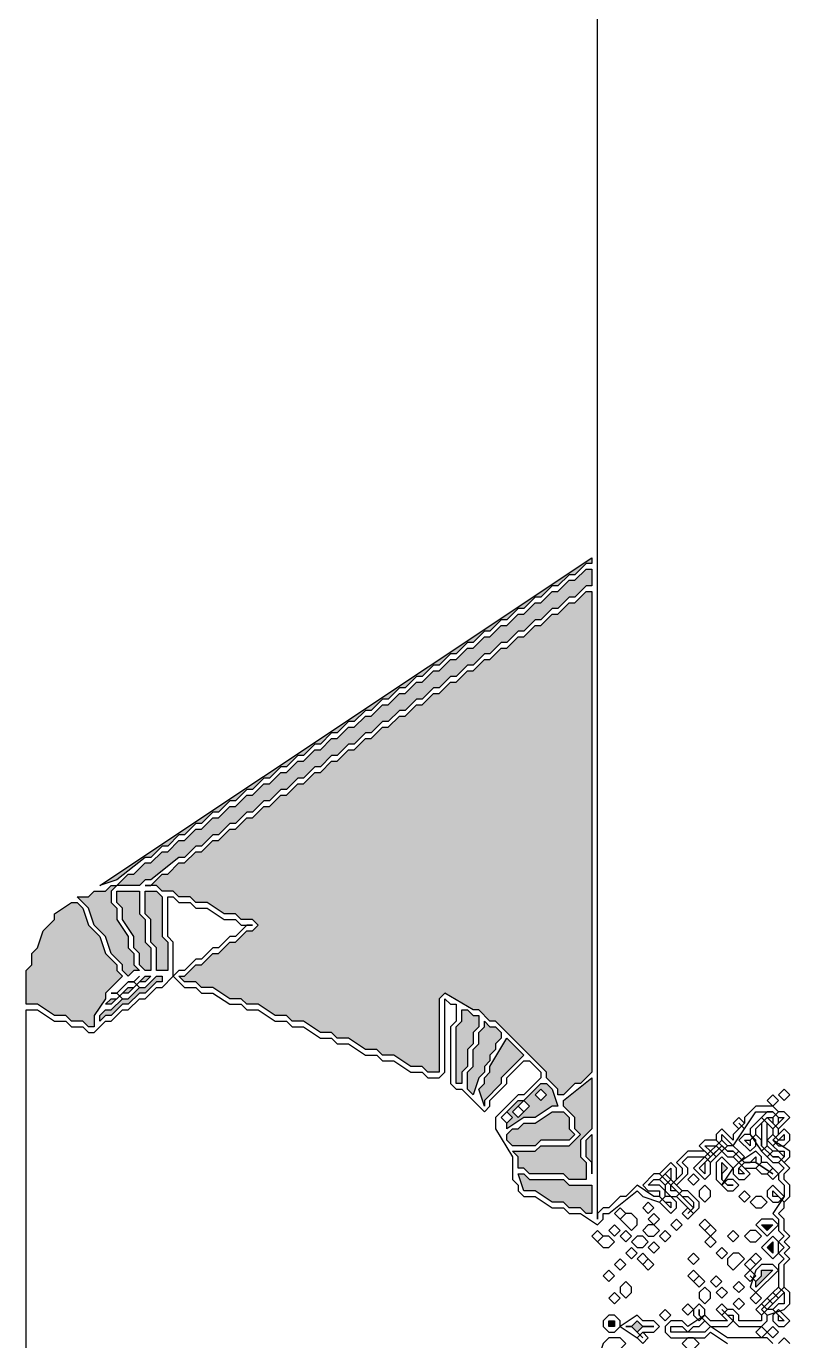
# Model space of a CAD drawing. Header units: millimetres. Extents: x 5 to 252589, y 5 to 415.
# Drawn here: x 12408.33 to 12419.58, y 128.12 to 147.5 of the extents above; entities that cross this region are included whole.
import ezdxf

# ---------------------------------------------------------------- set-up
doc = ezdxf.new("R2010")
doc.units = ezdxf.units.MM
doc.layers.add('HATCH', color=8, linetype='Continuous', lineweight=9)
doc.layers.add('OUTLINE', color=7, linetype='Continuous', lineweight=25)

msp = doc.modelspace()

# ---------------------------------------------------------------- hatches: boundary and pattern name
at = {"layer": 'HATCH', "true_color": 0x468d97}
for points in [[(12409.75, 133.58333), (12409.75, 133.66667), (12409.58333, 133.83333), (12409.5, 134.08333), (12409.33333, 134.25), (12409.25, 134.5), (12409.08333, 134.66667), (12409.25, 134.66667), (12409.33333, 134.75), (12409.5, 134.75), (12409.58333, 134.83333), (12409.66667, 134.83333), (12409.83333, 135), (12409.91667, 135), (12410.08333, 135.16667), (12410.16667, 135.16667), (12410.33333, 135.33333), (12410.41667, 135.33333), (12410.58333, 135.5), (12410.66667, 135.5), (12410.83333, 135.66667), (12410.91667, 135.66667), (12411.08333, 135.83333), (12411.16667, 135.83333), (12411.33333, 136), (12411.41667, 136), (12411.58333, 136.16667), (12411.66667, 136.16667), (12411.83333, 136.33333), (12411.91667, 136.33333), (12412.08333, 136.5), (12412.16667, 136.5), (12412.33333, 136.66667), (12412.41667, 136.66667), (12412.58333, 136.83333), (12412.66667, 136.83333), (12412.83333, 137), (12412.91667, 137), (12413.08333, 137.16667), (12413.16667, 137.16667), (12413.33333, 137.33333), (12413.41667, 137.33333), (12413.58333, 137.5), (12413.66667, 137.5), (12413.83333, 137.66667), (12413.91667, 137.66667), (12414.08333, 137.83333), (12414.16667, 137.83333), (12414.33333, 138), (12414.41667, 138), (12414.58333, 138.16667), (12414.66667, 138.16667), (12414.83333, 138.33333), (12414.91667, 138.33333), (12415.08333, 138.5), (12415.16667, 138.5), (12415.33333, 138.66667), (12415.41667, 138.66667), (12415.58333, 138.83333), (12415.66667, 138.83333), (12415.83333, 139), (12415.91667, 139), (12416.08333, 139.16667), (12416.16667, 139.16667), (12416.33333, 139.33333), (12416.41667, 139.33333), (12416.58333, 139.5), (12416.66667, 139.5), (12416.66667, 139.25), (12416.58333, 139.25), (12416.41667, 139.08333), (12416.33333, 139.08333), (12416.16667, 138.91667), (12416.08333, 138.91667), (12415.91667, 138.75), (12415.83333, 138.75), (12415.66667, 138.58333), (12415.58333, 138.58333), (12415.41667, 138.41667), (12415.33333, 138.41667), (12415.16667, 138.25), (12415.08333, 138.25), (12414.91667, 138.08333), (12414.83333, 138.08333), (12414.66667, 137.91667), (12414.58333, 137.91667), (12414.41667, 137.75), (12414.33333, 137.75), (12414.16667, 137.58333), (12414.08333, 137.58333), (12413.91667, 137.41667), (12413.83333, 137.41667), (12413.66667, 137.25), (12413.58333, 137.25), (12413.41667, 137.08333), (12413.33333, 137.08333), (12413.16667, 136.91667), (12413.08333, 136.91667), (12412.91667, 136.75), (12412.83333, 136.75), (12412.66667, 136.58333), (12412.58333, 136.58333), (12412.41667, 136.41667), (12412.33333, 136.41667), (12412.16667, 136.25), (12412.08333, 136.25), (12411.91667, 136.08333), (12411.83333, 136.08333), (12411.66667, 135.91667), (12411.58333, 135.91667), (12411.41667, 135.75), (12411.33333, 135.75), (12411.16667, 135.58333), (12411.08333, 135.58333), (12410.91667, 135.41667), (12410.83333, 135.41667), (12410.66667, 135.25), (12410.58333, 135.25), (12410.16667, 134.91667), (12410.08333, 134.91667), (12410, 134.83333), (12409.66667, 134.83333), (12409.58333, 134.75), (12409.58333, 134.58333), (12409.66667, 134.5), (12409.66667, 134.33333), (12409.83333, 134.08333), (12409.83333, 133.91667), (12409.91667, 133.83333), (12409.91667, 133.66667), (12410, 133.58333), (12409.91667, 133.58333), (12409.83333, 133.5)], [(12415.58333, 130.66667), (12415.58333, 130.83333), (12415.5, 130.91667), (12415.83333, 130.91667), (12415.91667, 131), (12416.33333, 131), (12416.5, 131.16667), (12416.41667, 131.25), (12416.41667, 131.41667), (12416.25, 131.58333), (12416.25, 131.66667), (12416.66667, 132), (12416.66667, 131.25), (12416.5, 131.08333), (12416.5, 130.83333), (12416.58333, 130.75), (12416.58333, 130.5), (12416.33333, 130.5), (12416.25, 130.58333), (12415.75, 130.58333), (12415.66667, 130.66667)]]:
    msp.add_hatch(color=145, dxfattribs=at).paths.add_polyline_path(points)
at = {"layer": 'HATCH', "true_color": 0x468993}
for points in [[(12409.41667, 134.83333), (12416.66667, 139.66667), (12416.66667, 139.58333), (12416.58333, 139.58333), (12416.41667, 139.41667), (12416.33333, 139.41667), (12416.16667, 139.25), (12416.08333, 139.25), (12415.91667, 139.08333), (12415.83333, 139.08333), (12415.66667, 138.91667), (12415.58333, 138.91667), (12415.41667, 138.75), (12415.33333, 138.75), (12415.16667, 138.58333), (12415.08333, 138.58333), (12414.91667, 138.41667), (12414.83333, 138.41667), (12414.66667, 138.25), (12414.58333, 138.25), (12414.41667, 138.08333), (12414.33333, 138.08333), (12414.16667, 137.91667), (12414.08333, 137.91667), (12413.91667, 137.75), (12413.83333, 137.75), (12413.66667, 137.58333), (12413.58333, 137.58333), (12413.41667, 137.41667), (12413.33333, 137.41667), (12413.16667, 137.25), (12413.08333, 137.25), (12412.91667, 137.08333), (12412.83333, 137.08333), (12412.66667, 136.91667), (12412.58333, 136.91667), (12412.41667, 136.75), (12412.33333, 136.75), (12412.16667, 136.58333), (12412.08333, 136.58333), (12411.91667, 136.41667), (12411.83333, 136.41667), (12411.66667, 136.25), (12411.58333, 136.25), (12411.41667, 136.08333), (12411.33333, 136.08333), (12411.16667, 135.91667), (12411.08333, 135.91667), (12410.91667, 135.75), (12410.83333, 135.75), (12410.66667, 135.58333), (12410.58333, 135.58333), (12410.41667, 135.41667), (12410.33333, 135.41667), (12410.16667, 135.25), (12410.08333, 135.25), (12409.66667, 134.91667)], [(12410.16667, 133.58333), (12410.08333, 133.58333), (12410, 133.66667), (12410, 133.83333), (12409.91667, 133.91667), (12409.91667, 134.08333), (12409.75, 134.33333), (12409.75, 134.5), (12409.66667, 134.58333), (12409.66667, 134.75), (12410, 134.75), (12410, 134.41667), (12410.08333, 134.33333), (12410.08333, 134), (12410.16667, 133.91667)], [(12415.41667, 131.08333), (12415.41667, 131.16667), (12415.5, 131.25), (12415.58333, 131.25), (12415.66667, 131.33333), (12415.83333, 131.33333), (12416.08333, 131.5), (12416.25, 131.5), (12416.33333, 131.41667), (12416.33333, 131.25), (12416.41667, 131.16667), (12416.33333, 131.08333), (12415.91667, 131.08333), (12415.83333, 131), (12415.5, 131)], [(12416.66667, 130.58333), (12416.66667, 130.75), (12416.58333, 130.83333), (12416.58333, 131.08333), (12416.66667, 131.16667)]]:
    msp.add_hatch(color=145, dxfattribs=at).paths.add_polyline_path(points)
at = {"layer": 'HATCH', "true_color": 0x46909b}
for points in [[(12410.58333, 133.5), (12410.66667, 133.5), (12410.83333, 133.66667), (12410.91667, 133.66667), (12411.08333, 133.83333), (12411.16667, 133.83333), (12411.33333, 134), (12411.41667, 134), (12411.58333, 134.16667), (12411.66667, 134.16667), (12411.75, 134.25), (12411.66667, 134.33333), (12411.5, 134.33333), (12411.41667, 134.41667), (12411.25, 134.41667), (12411, 134.58333), (12410.83333, 134.58333), (12410.75, 134.66667), (12410.58333, 134.66667), (12410.5, 134.75), (12410.33333, 134.75), (12410.25, 134.83333), (12410.08333, 134.83333), (12410.16667, 134.83333), (12410.33333, 135), (12410.41667, 135), (12410.58333, 135.16667), (12410.66667, 135.16667), (12410.83333, 135.33333), (12410.91667, 135.33333), (12411.08333, 135.5), (12411.16667, 135.5), (12411.33333, 135.66667), (12411.41667, 135.66667), (12411.58333, 135.83333), (12411.66667, 135.83333), (12411.83333, 136), (12411.91667, 136), (12412.08333, 136.16667), (12412.16667, 136.16667), (12412.33333, 136.33333), (12412.41667, 136.33333), (12412.58333, 136.5), (12412.66667, 136.5), (12412.83333, 136.66667), (12412.91667, 136.66667), (12413.08333, 136.83333), (12413.16667, 136.83333), (12413.33333, 137), (12413.41667, 137), (12413.58333, 137.16667), (12413.66667, 137.16667), (12413.83333, 137.33333), (12413.91667, 137.33333), (12414.08333, 137.5), (12414.16667, 137.5), (12414.33333, 137.66667), (12414.41667, 137.66667), (12414.58333, 137.83333), (12414.66667, 137.83333), (12414.83333, 138), (12414.91667, 138), (12415.08333, 138.16667), (12415.16667, 138.16667), (12415.33333, 138.33333), (12415.41667, 138.33333), (12415.58333, 138.5), (12415.66667, 138.5), (12415.83333, 138.66667), (12415.91667, 138.66667), (12416.08333, 138.83333), (12416.16667, 138.83333), (12416.33333, 139), (12416.41667, 139), (12416.58333, 139.16667), (12416.66667, 139.16667), (12416.66667, 132.08333), (12416.5, 131.91667), (12416.41667, 131.91667), (12416.25, 131.75), (12416.16667, 131.75), (12416.16667, 131.83333), (12416, 132), (12416, 132.08333), (12415.25, 132.83333), (12415.16667, 132.83333), (12415, 133), (12414.91667, 133), (12414.5, 133.25), (12414.41667, 133.16667), (12414.41667, 132.08333), (12414.25, 132.08333), (12414.16667, 132.16667), (12414, 132.16667), (12413.75, 132.33333), (12413.58333, 132.33333), (12413.5, 132.41667), (12413.33333, 132.41667), (12413.08333, 132.58333), (12412.91667, 132.58333), (12412.83333, 132.66667), (12412.66667, 132.66667), (12412.41667, 132.83333), (12412.25, 132.83333), (12412.16667, 132.91667), (12412, 132.91667), (12411.75, 133.08333), (12411.58333, 133.08333), (12411.5, 133.16667), (12411.33333, 133.16667), (12411.08333, 133.33333), (12410.91667, 133.33333), (12410.83333, 133.41667), (12410.66667, 133.41667)], [(12409.33333, 132.75), (12409.25, 132.75), (12409.16667, 132.83333), (12409, 132.83333), (12408.91667, 132.91667), (12408.75, 132.91667), (12408.5, 133.08333), (12408.33333, 133.08333), (12408.33333, 133.58333), (12408.41667, 133.66667), (12408.41667, 133.83333), (12408.5, 133.91667), (12408.58333, 134.16667), (12408.75, 134.33333), (12408.75, 134.41667), (12409, 134.58333), (12409.08333, 134.58333), (12409.16667, 134.5), (12409.25, 134.25), (12409.41667, 134.08333), (12409.5, 133.83333), (12409.66667, 133.66667), (12409.66667, 133.58333), (12409.75, 133.5), (12409.5, 133.25), (12409.5, 133.16667), (12409.33333, 132.91667)], [(12416.66667, 130), (12416.58333, 130), (12416.5, 130.08333), (12416.33333, 130.08333), (12416.25, 130.16667), (12416.08333, 130.16667), (12415.83333, 130.33333), (12415.66667, 130.33333), (12415.58333, 130.58333), (12415.66667, 130.58333), (12415.75, 130.5), (12416.25, 130.5), (12416.33333, 130.41667), (12416.66667, 130.41667)]]:
    msp.add_hatch(color=135, dxfattribs=at).paths.add_polyline_path(points)
at = {"layer": 'HATCH', "true_color": 0x46858f}
msp.add_hatch(color=145, dxfattribs=at).paths.add_polyline_path([(12410.41667, 133.58333), (12410.25, 133.58333), (12410.25, 133.91667), (12410.16667, 134), (12410.16667, 134.33333), (12410.08333, 134.41667), (12410.08333, 134.75), (12410.25, 134.75), (12410.33333, 134.66667), (12410.33333, 134.08333), (12410.41667, 134)])
at = {"layer": 'HATCH', "true_color": 0x467e87}
h = msp.add_hatch(color=137, dxfattribs=at)
h.paths.add_polyline_path([(12409.41667, 132.83333), (12409.41667, 132.91667), (12409.5, 133), (12409.58333, 133), (12409.75, 133.16667), (12409.66667, 133.25), (12409.58333, 133.25), (12409.66667, 133.25), (12409.83333, 133.41667), (12409.91667, 133.41667), (12410, 133.5), (12409.91667, 133.41667), (12410, 133.33333), (12410.08333, 133.33333), (12410.25, 133.5), (12410.33333, 133.5), (12410.33333, 133.41667), (12410.25, 133.41667), (12410.08333, 133.25), (12410, 133.25), (12409.83333, 133.08333), (12409.75, 133.08333), (12409.58333, 132.91667), (12409.5, 132.91667)])
h.paths.add_polyline_path([(12409.66667, 133.25), (12409.75, 133.16667), (12409.83333, 133.16667), (12410, 133.33333), (12409.91667, 133.41667), (12409.83333, 133.41667)], flags=0)
at = {"layer": 'HATCH', "true_color": 0x467a84}
for points in [[(12409.5, 133.08333), (12409.58333, 133.16667), (12409.66667, 133.16667), (12409.83333, 133.33333), (12409.91667, 133.33333), (12410.08333, 133.5), (12410.16667, 133.5), (12410.08333, 133.41667), (12410, 133.41667), (12409.83333, 133.25), (12409.75, 133.25), (12409.58333, 133.08333)], [(12414.91667, 131.75), (12414.83333, 131.83333), (12414.83333, 132.08333), (12414.91667, 132.16667), (12414.91667, 132.41667), (12415, 132.5), (12415, 132.66667), (12415.08333, 132.75), (12415.08333, 132.83333), (12415.16667, 132.75), (12415.25, 132.75), (12415.33333, 132.66667), (12415.33333, 132.58333), (12415.25, 132.5), (12415.25, 132.41667), (12415.16667, 132.33333), (12415.16667, 132.25), (12415.08333, 132.16667), (12415.08333, 132.08333), (12415, 132)]]:
    msp.add_hatch(color=137, dxfattribs=at).paths.add_polyline_path(points)
at = {"layer": 'HATCH', "true_color": 0x467e87}
for points in [[(12414.66667, 131.91667), (12414.66667, 132.75), (12414.75, 132.83333), (12414.75, 133), (12414.83333, 133), (12414.91667, 132.91667), (12415, 132.91667), (12415, 132.75), (12414.91667, 132.66667), (12414.91667, 132.5), (12414.83333, 132.41667), (12414.83333, 132.16667), (12414.75, 132.08333), (12414.75, 131.91667)], [(12415.08333, 131.58333), (12415, 131.83333), (12415.08333, 131.91667), (12415.08333, 132), (12415.16667, 132.08333), (12415.16667, 132.16667), (12415.41667, 132.58333), (12415.66667, 132.33333), (12415.33333, 132), (12415.33333, 131.91667), (12415.08333, 131.66667)]]:
    msp.add_hatch(color=137, dxfattribs=at).paths.add_polyline_path(points)
at = {"layer": 'HATCH', "true_color": 0x46858f}
h = msp.add_hatch(color=145, dxfattribs=at)
h.paths.add_polyline_path([(12415.41667, 131.25), (12415.41667, 131.33333), (12415.33333, 131.41667), (12415.58333, 131.66667), (12415.66667, 131.66667), (12415.91667, 131.91667), (12416, 131.91667), (12416.08333, 131.83333), (12416.16667, 131.58333), (12416.08333, 131.58333), (12415.83333, 131.41667), (12415.66667, 131.41667)])
h.paths.add_polyline_path([(12415.83333, 131.75), (12415.91667, 131.66667), (12416, 131.75), (12415.91667, 131.83333)], flags=0)
h.paths.add_polyline_path([(12415.58333, 131.58333), (12415.66667, 131.5), (12415.75, 131.58333), (12415.66667, 131.66667)], flags=0)
h.paths.add_polyline_path([(12415.5, 131.5), (12415.58333, 131.41667), (12415.66667, 131.5), (12415.58333, 131.58333)], flags=0)
h.paths.add_polyline_path([(12415.33333, 131.41667), (12415.41667, 131.33333), (12415.5, 131.41667), (12415.41667, 131.5)], flags=0)
at = {"layer": 'HATCH', "true_color": 0xb99e7b}
for points in [[(12418.75, 130.41667), (12418.66667, 130.41667), (12418.58333, 130.5), (12418.58333, 130.75), (12418.66667, 130.66667), (12418.58333, 130.58333), (12418.58333, 130.5), (12418.66667, 130.41667)], [(12419.33333, 129.83333), (12419.25, 129.75), (12419.16667, 129.83333)], [(12419.33333, 129.41667), (12419.25, 129.5), (12419.33333, 129.58333)], [(12419.08333, 128.91667), (12419.08333, 129), (12419, 129.08333), (12419.08333, 129), (12419.16667, 129.08333), (12419.16667, 129.16667), (12419.33333, 129.16667)], [(12416.91667, 128.33333), (12416.91667, 128.41667), (12417, 128.41667), (12417, 128.33333)], [(12417.58333, 128.33333), (12417.41667, 128.33333), (12417.33333, 128.25), (12417.41667, 128.16667), (12417.25, 128.33333), (12417.16667, 128.33333), (12417.25, 128.33333), (12417.33333, 128.41667), (12417.41667, 128.33333)]]:
    msp.add_hatch(color=33, dxfattribs=at).paths.add_polyline_path(points)

# ---------------------------------------------------------------- linework, layer by layer
at = {"layer": 'OUTLINE', "color": 139, "true_color": 0x42544a}
for points in [[(12419.33333, 128.08333), (12419.25, 128.16667), (12418.66667, 128.16667), (12418.41667, 128.33333), (12418.33333, 128.25), (12417.83333, 128.25), (12417.83333, 128.33333), (12418, 128.33333), (12418.08333, 128.25), (12418.16667, 128.33333), (12418.25, 128.33333), (12418.33333, 128.41667), (12418.25, 128.5), (12418.25, 128.58333), (12418.25, 128.5), (12418.41667, 128.33333), (12418.66667, 128.33333), (12418.75, 128.41667), (12418.58333, 128.58333), (12418.66667, 128.5), (12418.75, 128.5), (12418.75, 128.41667), (12418.83333, 128.33333), (12419.16667, 128.33333), (12419.25, 128.41667), (12419.25, 128.5), (12419.16667, 128.58333), (12419.5, 128.91667), (12419.5, 129.25), (12419.58333, 129.33333), (12419.5, 129.41667), (12419.58333, 129.5), (12419.5, 129.58333), (12419.58333, 129.66667), (12419.5, 129.75), (12419.5, 129.91667), (12419.41667, 130), (12419.5, 130.08333), (12419.5, 130.16667), (12419.41667, 130.25), (12419.33333, 130.25), (12419.33333, 130.33333), (12419.5, 130.16667), (12419.58333, 130.25), (12419.58333, 130.41667), (12419.5, 130.5), (12419.5, 130.58333), (12419.58333, 130.66667), (12419.41667, 130.83333), (12419.33333, 130.83333), (12419.16667, 131), (12419.16667, 131.08333), (12419.08333, 131.16667), (12419, 131.08333), (12419, 131), (12418.91667, 131.08333), (12419, 131.08333), (12419.08333, 131.16667), (12419.08333, 131.25), (12419.25, 131.41667), (12419.33333, 131.41667), (12419.41667, 131.5), (12419.33333, 131.58333), (12419.08333, 131.58333), (12418.91667, 131.41667), (12418.91667, 131.33333), (12418.75, 131.16667), (12418.75, 131.08333), (12418.58333, 131.25), (12418.5, 131.16667), (12418.5, 131.08333), (12418.66667, 130.91667), (12418.75, 130.91667), (12418.91667, 130.75), (12419, 130.75), (12419.08333, 130.83333), (12419.08333, 130.75), (12419.33333, 130.58333), (12419.08333, 130.75), (12418.91667, 130.75), (12418.83333, 130.66667), (12418.91667, 130.58333), (12418.83333, 130.58333), (12418.83333, 130.66667), (12418.91667, 130.75), (12418.75, 130.91667), (12418.66667, 130.91667), (12418.58333, 131), (12418.33333, 130.75), (12418.33333, 130.58333), (12418.25, 130.66667), (12418.41667, 130.83333), (12418.33333, 130.91667), (12418.08333, 130.91667), (12417.91667, 130.75), (12418, 130.66667), (12418, 130.58333), (12417.83333, 130.41667), (12418, 130.25), (12418.08333, 130.25), (12418.16667, 130.16667), (12418.16667, 130.08333), (12418.08333, 130), (12418.16667, 130.08333), (12417.91667, 130.33333), (12417.83333, 130.33333), (12417.83333, 130.41667), (12417.66667, 130.58333), (12417.58333, 130.58333), (12417.41667, 130.41667), (12417.5, 130.33333), (12417.66667, 130.33333), (12417.66667, 130.25), (12417.75, 130.16667), (12417.83333, 130.16667), (12417.83333, 130.08333), (12417.66667, 130.25), (12417.58333, 130.25), (12417.33333, 130.41667), (12417.16667, 130.25), (12417.08333, 130.25), (12416.91667, 130.08333), (12416.83333, 130.08333), (12416.75, 130), (12416.75, 129.91667), (12416.75, 162.16667)], [(12408.33333, 120.33333), (12408.33333, 133), (12408.5, 133), (12408.75, 132.83333), (12408.91667, 132.83333), (12409, 132.75), (12409.16667, 132.75), (12409.25, 132.66667), (12409.33333, 132.66667), (12409.5, 132.83333), (12409.58333, 132.83333), (12409.75, 133), (12409.83333, 133), (12410, 133.16667), (12410.08333, 133.16667), (12410.25, 133.33333), (12410.33333, 133.33333), (12410.5, 133.5), (12410.5, 134), (12410.41667, 134.08333), (12410.41667, 134.66667), (12410.5, 134.66667), (12410.58333, 134.58333), (12410.75, 134.58333), (12410.83333, 134.5), (12411, 134.5), (12411.25, 134.33333), (12411.41667, 134.33333), (12411.5, 134.25), (12411.66667, 134.25), (12411.58333, 134.25), (12411.41667, 134.08333), (12411.33333, 134.08333), (12411.16667, 133.91667), (12411.08333, 133.91667), (12410.91667, 133.75), (12410.83333, 133.75), (12410.66667, 133.58333), (12410.58333, 133.58333), (12410.5, 133.5), (12410.66667, 133.33333), (12410.83333, 133.33333), (12410.91667, 133.25), (12411.08333, 133.25), (12411.33333, 133.08333), (12411.5, 133.08333), (12411.58333, 133), (12411.75, 133), (12412, 132.83333), (12412.16667, 132.83333), (12412.25, 132.75), (12412.41667, 132.75), (12412.66667, 132.58333), (12412.83333, 132.58333), (12412.91667, 132.5), (12413.08333, 132.5), (12413.33333, 132.33333), (12413.5, 132.33333), (12413.58333, 132.25), (12413.75, 132.25), (12414, 132.08333), (12414.16667, 132.08333), (12414.25, 132), (12414.41667, 132), (12414.5, 132.08333), (12414.5, 133.16667), (12414.58333, 133.08333), (12414.66667, 133.08333), (12414.66667, 132.83333), (12414.58333, 132.75), (12414.58333, 131.91667), (12414.66667, 131.83333), (12414.75, 131.83333), (12415.08333, 131.5), (12415.16667, 131.58333), (12415.16667, 131.66667), (12415.41667, 131.91667), (12415.41667, 132), (12415.66667, 132.25), (12415.75, 132.25), (12415.91667, 132.08333), (12415.91667, 132), (12415.66667, 131.75), (12415.58333, 131.75), (12415.25, 131.41667), (12415.25, 131.25), (12415.5, 130.83333), (12415.5, 130.5), (12415.58333, 130.41667), (12415.58333, 130.33333), (12415.66667, 130.25), (12415.83333, 130.25), (12416.08333, 130.08333), (12416.25, 130.08333), (12416.33333, 130), (12416.5, 130), (12416.75, 129.83333), (12416.83333, 129.91667), (12416.83333, 130), (12416.91667, 130), (12417.33333, 130.33333), (12417.41667, 130.25), (12417.66667, 130.16667), (12417.75, 130.25), (12417.75, 130.33333), (12417.66667, 130.41667), (12417.5, 130.41667), (12417.58333, 130.5), (12417.66667, 130.5), (12417.83333, 130.66667), (12417.83333, 130.5), (12417.91667, 130.41667), (12418.08333, 130.58333), (12418.08333, 130.66667), (12418, 130.75), (12418.08333, 130.83333), (12418.33333, 130.83333), (12418.41667, 130.91667), (12418.33333, 131), (12418.5, 131), (12418.58333, 131.08333), (12418.58333, 131.16667), (12418.75, 131), (12418.91667, 131.25), (12418.83333, 131.33333), (12418.91667, 131.25), (12419.08333, 131.5), (12419.33333, 131.5), (12419.41667, 131.41667), (12419.5, 131.41667), (12419.33333, 131.25), (12419.33333, 131.16667), (12419.41667, 131.08333), (12419.5, 131.16667), (12419.5, 131.08333), (12419.41667, 131.08333), (12419.33333, 131), (12419.41667, 130.91667), (12419.5, 130.91667), (12419.5, 130.83333), (12419.41667, 130.75), (12419.5, 130.66667), (12419.41667, 130.58333), (12419.41667, 130.5), (12419.5, 130.41667), (12419.5, 130.25), (12419.33333, 130), (12419.41667, 129.91667), (12419.41667, 129.75), (12419.5, 129.66667), (12419.41667, 129.58333), (12419.5, 129.5), (12419.41667, 129.41667), (12419.5, 129.33333), (12419.41667, 129.25), (12419.41667, 128.91667), (12419.5, 128.83333), (12419.5, 128.66667), (12419.41667, 128.66667), (12419.33333, 128.58333), (12419.5, 128.41667), (12419.41667, 128.41667), (12419.41667, 128.5), (12419.33333, 128.58333), (12419.25, 128.58333), (12419.16667, 128.5), (12419.16667, 128.41667), (12418.83333, 128.41667), (12418.83333, 128.5), (12418.75, 128.58333), (12418.66667, 128.58333), (12418.58333, 128.5), (12418.66667, 128.41667), (12418.41667, 128.41667), (12418.33333, 128.5), (12418.08333, 128.33333), (12418, 128.41667), (12417.83333, 128.41667), (12417.75, 128.33333), (12417.75, 128.25), (12417.83333, 128.16667), (12418.33333, 128.16667), (12418.41667, 128.25), (12418.66667, 128.08333)], [(12419.58333, 128.08333), (12419.5, 128.16667), (12419.41667, 128.08333)]]:
    msp.add_lwpolyline(points, dxfattribs=at)
for points in [[(12409.75, 133.58333), (12409.75, 133.66667), (12409.58333, 133.83333), (12409.5, 134.08333), (12409.33333, 134.25), (12409.25, 134.5), (12409.08333, 134.66667), (12409.25, 134.66667), (12409.33333, 134.75), (12409.5, 134.75), (12409.58333, 134.83333), (12409.66667, 134.83333), (12409.83333, 135), (12409.91667, 135), (12410.08333, 135.16667), (12410.16667, 135.16667), (12410.33333, 135.33333), (12410.41667, 135.33333), (12410.58333, 135.5), (12410.66667, 135.5), (12410.83333, 135.66667), (12410.91667, 135.66667), (12411.08333, 135.83333), (12411.16667, 135.83333), (12411.33333, 136), (12411.41667, 136), (12411.58333, 136.16667), (12411.66667, 136.16667), (12411.83333, 136.33333), (12411.91667, 136.33333), (12412.08333, 136.5), (12412.16667, 136.5), (12412.33333, 136.66667), (12412.41667, 136.66667), (12412.58333, 136.83333), (12412.66667, 136.83333), (12412.83333, 137), (12412.91667, 137), (12413.08333, 137.16667), (12413.16667, 137.16667), (12413.33333, 137.33333), (12413.41667, 137.33333), (12413.58333, 137.5), (12413.66667, 137.5), (12413.83333, 137.66667), (12413.91667, 137.66667), (12414.08333, 137.83333), (12414.16667, 137.83333), (12414.33333, 138), (12414.41667, 138), (12414.58333, 138.16667), (12414.66667, 138.16667), (12414.83333, 138.33333), (12414.91667, 138.33333), (12415.08333, 138.5), (12415.16667, 138.5), (12415.33333, 138.66667), (12415.41667, 138.66667), (12415.58333, 138.83333), (12415.66667, 138.83333), (12415.83333, 139), (12415.91667, 139), (12416.08333, 139.16667), (12416.16667, 139.16667), (12416.33333, 139.33333), (12416.41667, 139.33333), (12416.58333, 139.5), (12416.66667, 139.5), (12416.66667, 139.25), (12416.58333, 139.25), (12416.41667, 139.08333), (12416.33333, 139.08333), (12416.16667, 138.91667), (12416.08333, 138.91667), (12415.91667, 138.75), (12415.83333, 138.75), (12415.66667, 138.58333), (12415.58333, 138.58333), (12415.41667, 138.41667), (12415.33333, 138.41667), (12415.16667, 138.25), (12415.08333, 138.25), (12414.91667, 138.08333), (12414.83333, 138.08333), (12414.66667, 137.91667), (12414.58333, 137.91667), (12414.41667, 137.75), (12414.33333, 137.75), (12414.16667, 137.58333), (12414.08333, 137.58333), (12413.91667, 137.41667), (12413.83333, 137.41667), (12413.66667, 137.25), (12413.58333, 137.25), (12413.41667, 137.08333), (12413.33333, 137.08333), (12413.16667, 136.91667), (12413.08333, 136.91667), (12412.91667, 136.75), (12412.83333, 136.75), (12412.66667, 136.58333), (12412.58333, 136.58333), (12412.41667, 136.41667), (12412.33333, 136.41667), (12412.16667, 136.25), (12412.08333, 136.25), (12411.91667, 136.08333), (12411.83333, 136.08333), (12411.66667, 135.91667), (12411.58333, 135.91667), (12411.41667, 135.75), (12411.33333, 135.75), (12411.16667, 135.58333), (12411.08333, 135.58333), (12410.91667, 135.41667), (12410.83333, 135.41667), (12410.66667, 135.25), (12410.58333, 135.25), (12410.16667, 134.91667), (12410.08333, 134.91667), (12410, 134.83333), (12409.66667, 134.83333), (12409.58333, 134.75), (12409.58333, 134.58333), (12409.66667, 134.5), (12409.66667, 134.33333), (12409.83333, 134.08333), (12409.83333, 133.91667), (12409.91667, 133.83333), (12409.91667, 133.66667), (12410, 133.58333), (12409.91667, 133.58333), (12409.83333, 133.5)], [(12409.41667, 134.83333), (12416.66667, 139.66667), (12416.66667, 139.58333), (12416.58333, 139.58333), (12416.41667, 139.41667), (12416.33333, 139.41667), (12416.16667, 139.25), (12416.08333, 139.25), (12415.91667, 139.08333), (12415.83333, 139.08333), (12415.66667, 138.91667), (12415.58333, 138.91667), (12415.41667, 138.75), (12415.33333, 138.75), (12415.16667, 138.58333), (12415.08333, 138.58333), (12414.91667, 138.41667), (12414.83333, 138.41667), (12414.66667, 138.25), (12414.58333, 138.25), (12414.41667, 138.08333), (12414.33333, 138.08333), (12414.16667, 137.91667), (12414.08333, 137.91667), (12413.91667, 137.75), (12413.83333, 137.75), (12413.66667, 137.58333), (12413.58333, 137.58333), (12413.41667, 137.41667), (12413.33333, 137.41667), (12413.16667, 137.25), (12413.08333, 137.25), (12412.91667, 137.08333), (12412.83333, 137.08333), (12412.66667, 136.91667), (12412.58333, 136.91667), (12412.41667, 136.75), (12412.33333, 136.75), (12412.16667, 136.58333), (12412.08333, 136.58333), (12411.91667, 136.41667), (12411.83333, 136.41667), (12411.66667, 136.25), (12411.58333, 136.25), (12411.41667, 136.08333), (12411.33333, 136.08333), (12411.16667, 135.91667), (12411.08333, 135.91667), (12410.91667, 135.75), (12410.83333, 135.75), (12410.66667, 135.58333), (12410.58333, 135.58333), (12410.41667, 135.41667), (12410.33333, 135.41667), (12410.16667, 135.25), (12410.08333, 135.25), (12409.66667, 134.91667)], [(12410.58333, 133.5), (12410.66667, 133.5), (12410.83333, 133.66667), (12410.91667, 133.66667), (12411.08333, 133.83333), (12411.16667, 133.83333), (12411.33333, 134), (12411.41667, 134), (12411.58333, 134.16667), (12411.66667, 134.16667), (12411.75, 134.25), (12411.66667, 134.33333), (12411.5, 134.33333), (12411.41667, 134.41667), (12411.25, 134.41667), (12411, 134.58333), (12410.83333, 134.58333), (12410.75, 134.66667), (12410.58333, 134.66667), (12410.5, 134.75), (12410.33333, 134.75), (12410.25, 134.83333), (12410.08333, 134.83333), (12410.16667, 134.83333), (12410.33333, 135), (12410.41667, 135), (12410.58333, 135.16667), (12410.66667, 135.16667), (12410.83333, 135.33333), (12410.91667, 135.33333), (12411.08333, 135.5), (12411.16667, 135.5), (12411.33333, 135.66667), (12411.41667, 135.66667), (12411.58333, 135.83333), (12411.66667, 135.83333), (12411.83333, 136), (12411.91667, 136), (12412.08333, 136.16667), (12412.16667, 136.16667), (12412.33333, 136.33333), (12412.41667, 136.33333), (12412.58333, 136.5), (12412.66667, 136.5), (12412.83333, 136.66667), (12412.91667, 136.66667), (12413.08333, 136.83333), (12413.16667, 136.83333), (12413.33333, 137), (12413.41667, 137), (12413.58333, 137.16667), (12413.66667, 137.16667), (12413.83333, 137.33333), (12413.91667, 137.33333), (12414.08333, 137.5), (12414.16667, 137.5), (12414.33333, 137.66667), (12414.41667, 137.66667), (12414.58333, 137.83333), (12414.66667, 137.83333), (12414.83333, 138), (12414.91667, 138), (12415.08333, 138.16667), (12415.16667, 138.16667), (12415.33333, 138.33333), (12415.41667, 138.33333), (12415.58333, 138.5), (12415.66667, 138.5), (12415.83333, 138.66667), (12415.91667, 138.66667), (12416.08333, 138.83333), (12416.16667, 138.83333), (12416.33333, 139), (12416.41667, 139), (12416.58333, 139.16667), (12416.66667, 139.16667), (12416.66667, 132.08333), (12416.5, 131.91667), (12416.41667, 131.91667), (12416.25, 131.75), (12416.16667, 131.75), (12416.16667, 131.83333), (12416, 132), (12416, 132.08333), (12415.25, 132.83333), (12415.16667, 132.83333), (12415, 133), (12414.91667, 133), (12414.5, 133.25), (12414.41667, 133.16667), (12414.41667, 132.08333), (12414.25, 132.08333), (12414.16667, 132.16667), (12414, 132.16667), (12413.75, 132.33333), (12413.58333, 132.33333), (12413.5, 132.41667), (12413.33333, 132.41667), (12413.08333, 132.58333), (12412.91667, 132.58333), (12412.83333, 132.66667), (12412.66667, 132.66667), (12412.41667, 132.83333), (12412.25, 132.83333), (12412.16667, 132.91667), (12412, 132.91667), (12411.75, 133.08333), (12411.58333, 133.08333), (12411.5, 133.16667), (12411.33333, 133.16667), (12411.08333, 133.33333), (12410.91667, 133.33333), (12410.83333, 133.41667), (12410.66667, 133.41667)], [(12410.16667, 133.58333), (12410.08333, 133.58333), (12410, 133.66667), (12410, 133.83333), (12409.91667, 133.91667), (12409.91667, 134.08333), (12409.75, 134.33333), (12409.75, 134.5), (12409.66667, 134.58333), (12409.66667, 134.75), (12410, 134.75), (12410, 134.41667), (12410.08333, 134.33333), (12410.08333, 134), (12410.16667, 133.91667)], [(12410.41667, 133.58333), (12410.25, 133.58333), (12410.25, 133.91667), (12410.16667, 134), (12410.16667, 134.33333), (12410.08333, 134.41667), (12410.08333, 134.75), (12410.25, 134.75), (12410.33333, 134.66667), (12410.33333, 134.08333), (12410.41667, 134)], [(12409.33333, 132.75), (12409.25, 132.75), (12409.16667, 132.83333), (12409, 132.83333), (12408.91667, 132.91667), (12408.75, 132.91667), (12408.5, 133.08333), (12408.33333, 133.08333), (12408.33333, 133.58333), (12408.41667, 133.66667), (12408.41667, 133.83333), (12408.5, 133.91667), (12408.58333, 134.16667), (12408.75, 134.33333), (12408.75, 134.41667), (12409, 134.58333), (12409.08333, 134.58333), (12409.16667, 134.5), (12409.25, 134.25), (12409.41667, 134.08333), (12409.5, 133.83333), (12409.66667, 133.66667), (12409.66667, 133.58333), (12409.75, 133.5), (12409.5, 133.25), (12409.5, 133.16667), (12409.33333, 132.91667)], [(12409.41667, 132.83333), (12409.41667, 132.91667), (12409.5, 133), (12409.58333, 133), (12409.75, 133.16667), (12409.66667, 133.25), (12409.58333, 133.25), (12409.66667, 133.25), (12409.83333, 133.41667), (12409.91667, 133.41667), (12410, 133.5), (12409.91667, 133.41667), (12410, 133.33333), (12410.08333, 133.33333), (12410.25, 133.5), (12410.33333, 133.5), (12410.33333, 133.41667), (12410.25, 133.41667), (12410.08333, 133.25), (12410, 133.25), (12409.83333, 133.08333), (12409.75, 133.08333), (12409.58333, 132.91667), (12409.5, 132.91667)], [(12409.5, 133.08333), (12409.58333, 133.16667), (12409.66667, 133.16667), (12409.83333, 133.33333), (12409.91667, 133.33333), (12410.08333, 133.5), (12410.16667, 133.5), (12410.08333, 133.41667), (12410, 133.41667), (12409.83333, 133.25), (12409.75, 133.25), (12409.58333, 133.08333)], [(12409.66667, 133.25), (12409.75, 133.16667), (12409.83333, 133.16667), (12410, 133.33333), (12409.91667, 133.41667), (12409.83333, 133.41667)], [(12414.66667, 131.91667), (12414.66667, 132.75), (12414.75, 132.83333), (12414.75, 133), (12414.83333, 133), (12414.91667, 132.91667), (12415, 132.91667), (12415, 132.75), (12414.91667, 132.66667), (12414.91667, 132.5), (12414.83333, 132.41667), (12414.83333, 132.16667), (12414.75, 132.08333), (12414.75, 131.91667)], [(12414.91667, 131.75), (12414.83333, 131.83333), (12414.83333, 132.08333), (12414.91667, 132.16667), (12414.91667, 132.41667), (12415, 132.5), (12415, 132.66667), (12415.08333, 132.75), (12415.08333, 132.83333), (12415.16667, 132.75), (12415.25, 132.75), (12415.33333, 132.66667), (12415.33333, 132.58333), (12415.25, 132.5), (12415.25, 132.41667), (12415.16667, 132.33333), (12415.16667, 132.25), (12415.08333, 132.16667), (12415.08333, 132.08333), (12415, 132)], [(12415.08333, 131.58333), (12415, 131.83333), (12415.08333, 131.91667), (12415.08333, 132), (12415.16667, 132.08333), (12415.16667, 132.16667), (12415.41667, 132.58333), (12415.66667, 132.33333), (12415.33333, 132), (12415.33333, 131.91667), (12415.08333, 131.66667)], [(12415.58333, 130.66667), (12415.58333, 130.83333), (12415.5, 130.91667), (12415.83333, 130.91667), (12415.91667, 131), (12416.33333, 131), (12416.5, 131.16667), (12416.41667, 131.25), (12416.41667, 131.41667), (12416.25, 131.58333), (12416.25, 131.66667), (12416.66667, 132), (12416.66667, 131.25), (12416.5, 131.08333), (12416.5, 130.83333), (12416.58333, 130.75), (12416.58333, 130.5), (12416.33333, 130.5), (12416.25, 130.58333), (12415.75, 130.58333), (12415.66667, 130.66667)], [(12415.41667, 131.25), (12415.41667, 131.33333), (12415.33333, 131.41667), (12415.58333, 131.66667), (12415.66667, 131.66667), (12415.91667, 131.91667), (12416, 131.91667), (12416.08333, 131.83333), (12416.16667, 131.58333), (12416.08333, 131.58333), (12415.83333, 131.41667), (12415.66667, 131.41667)], [(12415.83333, 131.75), (12415.91667, 131.66667), (12416, 131.75), (12415.91667, 131.83333)], [(12419.25, 131.66667), (12419.33333, 131.58333), (12419.41667, 131.66667), (12419.33333, 131.75)], [(12419.41667, 131.75), (12419.5, 131.66667), (12419.58333, 131.75), (12419.5, 131.83333)], [(12415.5, 131.5), (12415.58333, 131.41667), (12415.66667, 131.5), (12415.58333, 131.58333)], [(12415.58333, 131.58333), (12415.66667, 131.5), (12415.75, 131.58333), (12415.66667, 131.66667)], [(12415.33333, 131.41667), (12415.41667, 131.33333), (12415.5, 131.41667), (12415.41667, 131.5)], [(12415.41667, 131.08333), (12415.41667, 131.16667), (12415.5, 131.25), (12415.58333, 131.25), (12415.66667, 131.33333), (12415.83333, 131.33333), (12416.08333, 131.5), (12416.25, 131.5), (12416.33333, 131.41667), (12416.33333, 131.25), (12416.41667, 131.16667), (12416.33333, 131.08333), (12415.91667, 131.08333), (12415.83333, 131), (12415.5, 131)], [(12418.75, 131.33333), (12418.83333, 131.25), (12418.91667, 131.33333), (12418.83333, 131.41667)], [(12419.16667, 130.91667), (12419.25, 131), (12419.25, 131.33333), (12419.16667, 131.41667), (12419, 131.25), (12419, 131.16667)], [(12419.33333, 131.25), (12419.41667, 131.33333), (12419.41667, 131.41667), (12419.33333, 131.5), (12419.25, 131.5), (12419.16667, 131.41667)], [(12419.5, 130.75), (12419.58333, 130.83333), (12419.58333, 130.91667), (12419.33333, 131.08333), (12419.41667, 131.16667), (12419.41667, 131.25), (12419.25, 131.41667), (12419.16667, 131.33333), (12419.16667, 131), (12419.33333, 130.83333), (12419.41667, 130.83333)], [(12419.33333, 131.33333), (12419.41667, 131.25), (12419.58333, 131.41667), (12419.5, 131.5), (12419.41667, 131.5), (12419.33333, 131.41667)], [(12419.33333, 131.08333), (12419.41667, 131), (12419.5, 131), (12419.58333, 131.08333), (12419.58333, 131.16667), (12419.5, 131.25)], [(12416.66667, 130.58333), (12416.66667, 130.75), (12416.58333, 130.83333), (12416.58333, 131.08333), (12416.66667, 131.16667)], [(12418.25, 131), (12418.41667, 130.83333), (12418.58333, 131), (12418.5, 131.08333), (12418.33333, 131.08333)], [(12418.41667, 130.91667), (12418.5, 130.83333), (12418.58333, 130.91667), (12418.5, 131)], [(12418.5, 131), (12418.58333, 130.91667), (12418.66667, 131), (12418.58333, 131.08333)], [(12418.58333, 130.91667), (12418.66667, 130.83333), (12418.75, 130.83333), (12418.83333, 130.91667), (12418.75, 131), (12418.66667, 131)], [(12419, 130.91667), (12419.08333, 131), (12419.08333, 131.08333), (12419, 131.16667), (12418.91667, 131.16667), (12418.83333, 131.08333)], [(12419.16667, 130.91667), (12419.25, 130.83333), (12419.33333, 130.91667), (12419.25, 131)], [(12419.25, 131.08333), (12419.33333, 131), (12419.41667, 131.08333), (12419.33333, 131.16667)], [(12418.33333, 130.5), (12418.41667, 130.58333), (12418.41667, 130.75), (12418.33333, 130.83333), (12418.16667, 130.66667)], [(12418.33333, 130.83333), (12418.41667, 130.75), (12418.5, 130.83333), (12418.41667, 130.91667)], [(12418.58333, 130.41667), (12418.75, 130.66667), (12418.58333, 130.83333), (12418.5, 130.75), (12418.5, 130.5)], [(12418.75, 130.83333), (12418.83333, 130.75), (12418.91667, 130.83333), (12418.83333, 130.91667)], [(12418.83333, 130.75), (12418.91667, 130.66667), (12419.08333, 130.66667), (12419.16667, 130.75), (12419.16667, 130.83333), (12419.08333, 130.91667)], [(12419.25, 130.83333), (12419.33333, 130.75), (12419.41667, 130.75), (12419.5, 130.83333), (12419.41667, 130.91667), (12419.33333, 130.91667)], [(12417.83333, 130.41667), (12417.91667, 130.5), (12417.91667, 130.66667), (12417.83333, 130.75), (12417.66667, 130.58333)], [(12418.75, 130.41667), (12418.66667, 130.41667), (12418.58333, 130.5), (12418.58333, 130.75), (12418.66667, 130.66667), (12418.58333, 130.58333), (12418.58333, 130.5), (12418.66667, 130.41667)], [(12418.75, 130.66667), (12418.75, 130.58333), (12418.83333, 130.5), (12418.91667, 130.5), (12419, 130.58333), (12418.83333, 130.75)], [(12419.08333, 130.66667), (12419.16667, 130.58333), (12419.25, 130.58333), (12419.33333, 130.66667), (12419.25, 130.75), (12419.16667, 130.75)], [(12419.25, 130.58333), (12419.33333, 130.5), (12419.41667, 130.58333), (12419.33333, 130.66667)], [(12416.66667, 130), (12416.58333, 130), (12416.5, 130.08333), (12416.33333, 130.08333), (12416.25, 130.16667), (12416.08333, 130.16667), (12415.83333, 130.33333), (12415.66667, 130.33333), (12415.58333, 130.58333), (12415.66667, 130.58333), (12415.75, 130.5), (12416.25, 130.5), (12416.33333, 130.41667), (12416.66667, 130.41667)], [(12417.66667, 130.5), (12417.75, 130.41667), (12417.83333, 130.5), (12417.75, 130.58333)], [(12417.75, 130.41667), (12417.75, 130.33333), (12417.83333, 130.25), (12417.91667, 130.25), (12418, 130.33333), (12417.83333, 130.5)], [(12418.08333, 130.5), (12418.16667, 130.41667), (12418.25, 130.5), (12418.16667, 130.58333)], [(12418.25, 130.25), (12418.33333, 130.16667), (12418.41667, 130.25), (12418.41667, 130.33333), (12418.33333, 130.41667), (12418.25, 130.33333)], [(12418.58333, 130.41667), (12418.66667, 130.33333), (12418.75, 130.33333), (12418.83333, 130.41667), (12418.75, 130.5), (12418.66667, 130.5)], [(12419.25, 130.33333), (12419.25, 130.25), (12419.33333, 130.16667), (12419.41667, 130.16667), (12419.5, 130.25), (12419.33333, 130.41667)], [(12417.83333, 130), (12417.91667, 130.08333), (12417.91667, 130.16667), (12417.83333, 130.25), (12417.75, 130.25), (12417.66667, 130.16667)], [(12418.16667, 130), (12418.25, 130.08333), (12418.25, 130.16667), (12418.08333, 130.33333), (12418, 130.33333), (12417.91667, 130.25)], [(12418.83333, 130.25), (12418.91667, 130.16667), (12419, 130.25), (12418.91667, 130.33333)], [(12419, 130.16667), (12419.08333, 130.08333), (12419.16667, 130.08333), (12419.25, 130.16667), (12419.16667, 130.25), (12419.08333, 130.25)], [(12417, 130), (12417.08333, 129.91667), (12417.16667, 130), (12417.08333, 130.08333)], [(12417.41667, 130.08333), (12417.5, 130), (12417.58333, 130.08333), (12417.5, 130.16667)], [(12418, 130), (12418.08333, 129.91667), (12418.16667, 130), (12418.08333, 130.08333)], [(12416.91667, 129.75), (12417, 129.66667), (12417.08333, 129.75), (12417, 129.83333)], [(12417.25, 129.75), (12417.33333, 129.83333), (12417.33333, 129.91667), (12417.25, 130), (12417.16667, 130), (12417.08333, 129.91667)], [(12417.41667, 129.75), (12417.5, 129.66667), (12417.58333, 129.66667), (12417.66667, 129.75), (12417.58333, 129.83333), (12417.5, 129.83333)], [(12417.5, 129.91667), (12417.58333, 129.83333), (12417.66667, 129.91667), (12417.58333, 130)], [(12417.83333, 129.83333), (12417.91667, 129.75), (12418, 129.83333), (12417.91667, 129.91667)], [(12418.25, 129.83333), (12418.33333, 129.75), (12418.41667, 129.83333), (12418.33333, 129.91667)], [(12418.33333, 129.75), (12418.41667, 129.66667), (12418.5, 129.75), (12418.41667, 129.83333)], [(12419.08333, 129.83333), (12419.25, 129.66667), (12419.41667, 129.83333), (12419.33333, 129.91667), (12419.16667, 129.91667)], [(12419.33333, 129.83333), (12419.25, 129.75), (12419.16667, 129.83333)], [(12416.66667, 129.66667), (12416.75, 129.58333), (12416.83333, 129.66667), (12416.75, 129.75)], [(12416.75, 129.58333), (12416.83333, 129.5), (12416.91667, 129.5), (12417, 129.58333), (12416.91667, 129.66667), (12416.83333, 129.66667)], [(12417.08333, 129.66667), (12417.16667, 129.58333), (12417.25, 129.66667), (12417.16667, 129.75)], [(12417.25, 129.58333), (12417.33333, 129.5), (12417.41667, 129.5), (12417.5, 129.58333), (12417.41667, 129.66667), (12417.33333, 129.66667)], [(12417.66667, 129.66667), (12417.75, 129.58333), (12417.83333, 129.66667), (12417.75, 129.75)], [(12418.33333, 129.58333), (12418.41667, 129.5), (12418.5, 129.58333), (12418.41667, 129.66667)], [(12418.66667, 129.66667), (12418.75, 129.58333), (12418.83333, 129.66667), (12418.75, 129.75)], [(12418.91667, 129.66667), (12419, 129.58333), (12419.08333, 129.58333), (12419.16667, 129.66667), (12419.08333, 129.75), (12419, 129.75)], [(12419.33333, 129.33333), (12419.41667, 129.41667), (12419.41667, 129.58333), (12419.33333, 129.66667), (12419.16667, 129.5)], [(12417.16667, 129.41667), (12417.25, 129.33333), (12417.33333, 129.41667), (12417.25, 129.5)], [(12417.5, 129.5), (12417.58333, 129.41667), (12417.66667, 129.5), (12417.58333, 129.58333)], [(12418.5, 129.41667), (12418.58333, 129.33333), (12418.66667, 129.41667), (12418.58333, 129.5)], [(12419.33333, 129.41667), (12419.25, 129.5), (12419.33333, 129.58333)], [(12417, 129.25), (12417.08333, 129.16667), (12417.16667, 129.25), (12417.08333, 129.33333)], [(12417.33333, 129.33333), (12417.41667, 129.25), (12417.5, 129.33333), (12417.41667, 129.41667)], [(12417.41667, 129.25), (12417.5, 129.16667), (12417.58333, 129.25), (12417.5, 129.33333)], [(12418.08333, 129.33333), (12418.16667, 129.25), (12418.25, 129.33333), (12418.16667, 129.41667)], [(12418.66667, 129.25), (12418.75, 129.16667), (12418.91667, 129.33333), (12418.83333, 129.41667), (12418.75, 129.41667), (12418.66667, 129.33333)], [(12418.91667, 129.25), (12419, 129.16667), (12419.08333, 129.25), (12419, 129.33333)], [(12419, 129.33333), (12419.08333, 129.25), (12419.16667, 129.33333), (12419.08333, 129.41667)], [(12419, 128.91667), (12419.08333, 128.83333), (12419.41667, 129.16667), (12419.33333, 129.25), (12419.16667, 129.25), (12419.08333, 129.16667)], [(12416.83333, 129.08333), (12416.91667, 129), (12417, 129.08333), (12416.91667, 129.16667)], [(12418.08333, 129.08333), (12418.16667, 129), (12418.25, 129.08333), (12418.16667, 129.16667)], [(12418.16667, 129), (12418.25, 128.91667), (12418.33333, 129), (12418.25, 129.08333)], [(12418.41667, 129), (12418.5, 128.91667), (12418.58333, 129), (12418.5, 129.08333)], [(12418.91667, 129.08333), (12419, 129), (12419.08333, 129.08333), (12419, 129.16667)], [(12419.08333, 128.91667), (12419.08333, 129), (12419, 129.08333), (12419.08333, 129), (12419.16667, 129.08333), (12419.16667, 129.16667), (12419.33333, 129.16667)], [(12417.08333, 128.83333), (12417.16667, 128.75), (12417.25, 128.83333), (12417.25, 128.91667), (12417.16667, 129), (12417.08333, 128.91667)], [(12418.25, 128.75), (12418.33333, 128.66667), (12418.41667, 128.75), (12418.41667, 128.83333), (12418.33333, 128.91667), (12418.25, 128.83333)], [(12418.5, 128.83333), (12418.58333, 128.75), (12418.66667, 128.83333), (12418.58333, 128.91667)], [(12418.75, 128.91667), (12418.83333, 128.83333), (12418.91667, 128.91667), (12418.83333, 129)], [(12419.16667, 128.58333), (12419.25, 128.5), (12419.5, 128.58333), (12419.58333, 128.66667), (12419.58333, 128.83333), (12419.5, 128.91667)], [(12419.33333, 128.83333), (12419.41667, 128.75), (12419.5, 128.83333), (12419.41667, 128.91667)], [(12416.91667, 128.75), (12417, 128.66667), (12417.08333, 128.75), (12417, 128.83333)], [(12418, 128.58333), (12418.08333, 128.5), (12418.16667, 128.58333), (12418.08333, 128.66667)], [(12418.16667, 128.5), (12418.25, 128.41667), (12418.33333, 128.5), (12418.33333, 128.58333), (12418.25, 128.66667), (12418.16667, 128.58333)], [(12418.5, 128.58333), (12418.58333, 128.5), (12418.66667, 128.58333), (12418.58333, 128.66667)], [(12418.75, 128.66667), (12418.83333, 128.58333), (12418.91667, 128.66667), (12418.83333, 128.75)], [(12419, 128.75), (12419.08333, 128.66667), (12419.16667, 128.75), (12419.08333, 128.83333)], [(12419.08333, 128.58333), (12419.16667, 128.5), (12419.25, 128.58333), (12419.16667, 128.66667)], [(12419.16667, 128.66667), (12419.25, 128.58333), (12419.33333, 128.66667), (12419.25, 128.75)], [(12419.25, 128.75), (12419.33333, 128.66667), (12419.41667, 128.75), (12419.33333, 128.83333)], [(12416.83333, 128.33333), (12416.91667, 128.25), (12417, 128.25), (12417.08333, 128.33333), (12417.08333, 128.41667), (12417, 128.5), (12416.91667, 128.5), (12416.83333, 128.41667)], [(12417.08333, 128.33333), (12417.33333, 128.16667), (12417.41667, 128.25), (12417.58333, 128.25), (12417.66667, 128.33333), (12417.58333, 128.41667), (12417.41667, 128.41667), (12417.33333, 128.5)], [(12417.66667, 128.5), (12417.75, 128.41667), (12417.83333, 128.5), (12417.75, 128.58333)], [(12419.33333, 128.5), (12419.33333, 128.41667), (12419.41667, 128.33333), (12419.5, 128.33333), (12419.58333, 128.41667), (12419.41667, 128.58333)], [(12416.91667, 128.33333), (12416.91667, 128.41667), (12417, 128.41667), (12417, 128.33333)], [(12417.58333, 128.33333), (12417.41667, 128.33333), (12417.33333, 128.25), (12417.41667, 128.16667), (12417.25, 128.33333), (12417.16667, 128.33333), (12417.25, 128.33333), (12417.33333, 128.41667), (12417.41667, 128.33333)], [(12419.08333, 128.25), (12419.16667, 128.16667), (12419.25, 128.25), (12419.16667, 128.33333)], [(12419.25, 128.25), (12419.33333, 128.16667), (12419.41667, 128.25), (12419.33333, 128.33333)], [(12416.75, 127.83333), (12416.83333, 127.75), (12417, 127.91667), (12417, 128), (12417.08333, 128), (12417.16667, 128.08333), (12417.08333, 128.16667), (12416.91667, 128.16667), (12416.83333, 128.08333)], [(12417.33333, 128.16667), (12417.41667, 128.08333), (12417.5, 128.16667), (12417.41667, 128.25)], [(12418, 128.08333), (12418.08333, 128), (12418.16667, 128), (12418.25, 128.08333), (12418.16667, 128.16667), (12418.08333, 128.16667)]]:
    msp.add_lwpolyline(points, close=True, dxfattribs=at)

doc.saveas('drawing.dxf')
